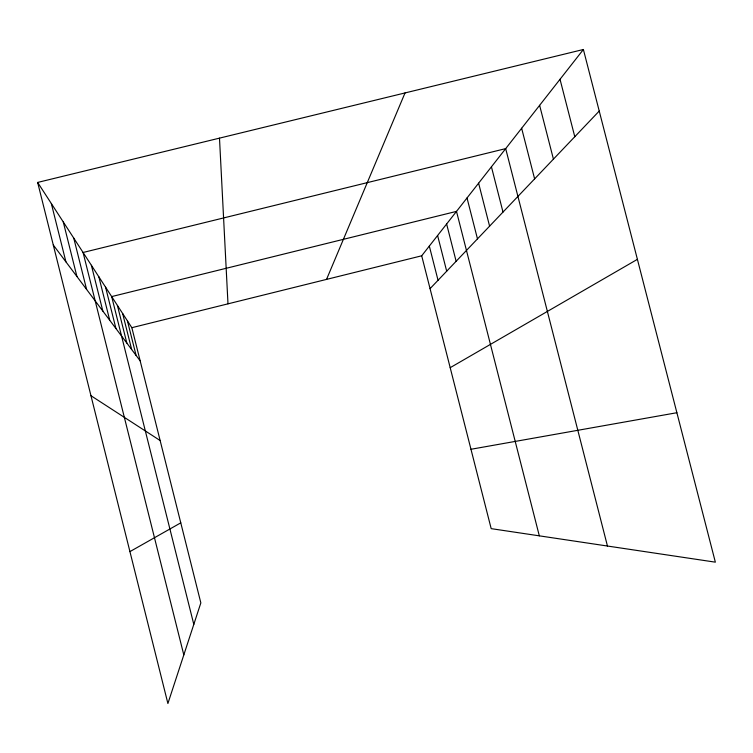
<?xml version="1.0" encoding="UTF-8"?>
<svg xmlns="http://www.w3.org/2000/svg" width="753" height="753" viewBox="0 0 753 753"><rect width="100%" height="100%" fill="white"/><g stroke="black" fill="none" stroke-linecap="round" stroke-linejoin="round"><path stroke-width="1.13" d="M326.538 279.391L405.029 92.939M421.699 255.794L583.387 49.491L715.35 562.162L491.182 528.644L421.699 255.794L131.85 327.687L37.65 182.433L583.387 49.491M430.067 288.644L599.228 111.058M450.19 367.68L637.405 259.343M129.93 551.61L180.776 522.846M470.973 449.277L676.881 412.719M90.962 395.72L160.144 440.543M53.294 245.007L140.152 360.828M560.025 79.3L574.784 136.726M539.619 105.335L553.427 159.137M521.641 128.264L534.621 178.885M607.455 546.029L505.687 148.623L83.075 252.481L183.807 654.912M491.427 166.818L503.004 212.073M478.607 183.177L489.591 226.154M467.02 197.964L477.477 238.88M539.317 535.835L456.497 211.386L111.679 296.588L193.803 624.388M446.623 223.989L456.13 261.282M437.597 235.51L446.689 271.193M429.323 246.071L438.039 280.276M131.85 327.687L200.844 602.899L167.9 703.509L37.65 182.433M127.436 320.882L136.086 355.407M122.645 313.493L131.671 349.505M117.412 305.426L126.843 343.076M105.571 287.166L115.934 328.524M98.841 276.784L109.722 320.241M91.377 265.282L102.841 311.074M73.766 238.136L86.604 289.425M63.271 221.947L76.928 276.52M51.336 203.545L65.916 261.837M219.49 138.138L227.99 303.836"/></g></svg>
